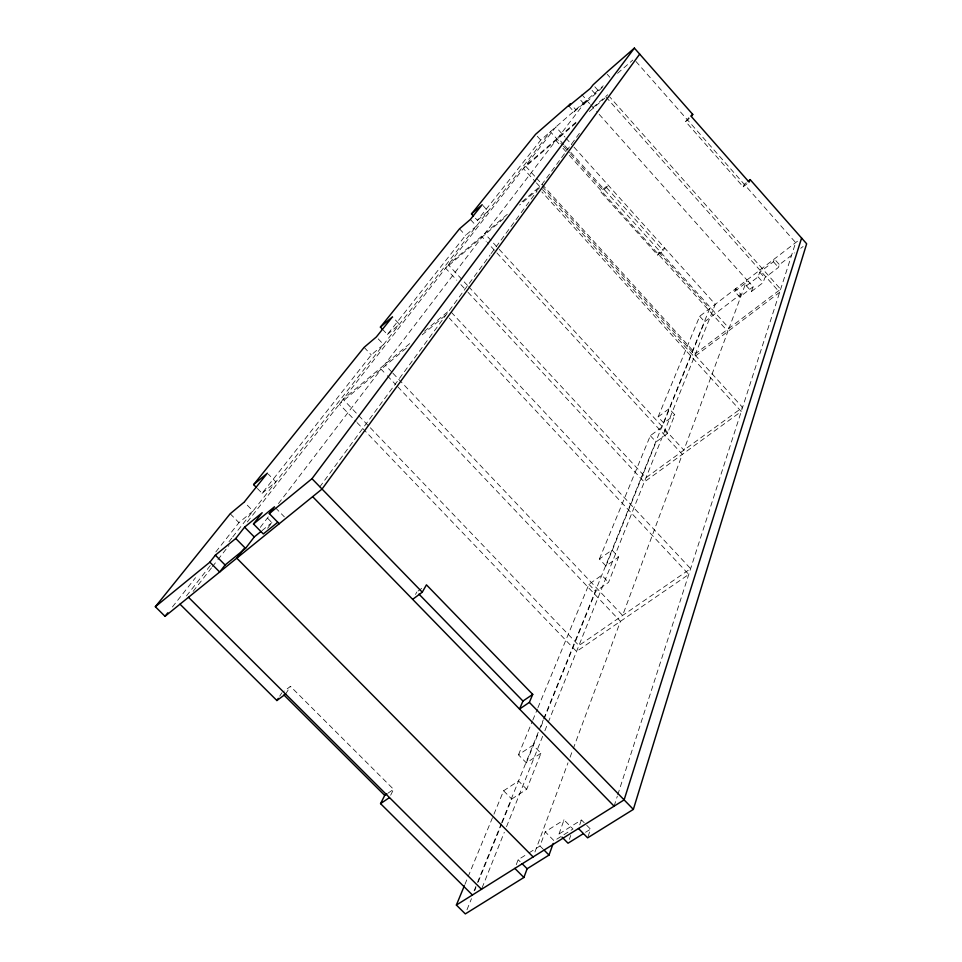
<?xml version="1.0" encoding="UTF-8"?>
<svg xmlns="http://www.w3.org/2000/svg" width="962" height="962" viewBox="0 0 962 962"><rect width="100%" height="100%" fill="white"/><g stroke="black" fill="none" stroke-linecap="round" stroke-linejoin="round"><path stroke-width="0.72" stroke-dasharray="4.81 3.61" d="M614.105 806.168L617.327 796.163M617.784 794.732L795.658 242.616L635.87 61.364M588.047 836.603L590.524 829.184L581.433 819.913L558.982 834.03L560.99 836.074M751.454 291.498L753.162 286.736L748.147 281.096L746.404 285.834L751.454 291.498L763.143 282.575L764.79 277.85L778.45 267.412L779.388 264.634L794.792 252.85M579.737 824.819L581.433 819.913M746.404 285.834L758.08 276.888L759.752 272.198L773.412 261.724L774.362 258.958L779.388 264.634M569.384 839.345L570.731 835.461M558.982 834.03L564.033 819.901L572.979 829.003L554.136 840.836L545.226 831.805L564.033 819.901M529.064 852.849L539.995 845.971L545.226 831.805M739.706 297.005L740.776 294.156L735.786 288.576L734.703 291.414L739.706 297.005L753.162 286.736M534.956 851.995L568.001 762.83M570.081 757.226L572.679 750.216M573.196 748.821L620.442 621.344L396.584 385.522M516.269 864.67L518.157 859.715L527.849 853.619M502.236 822.558L511.748 799.025L526.719 789.273L540.969 753.234L533.056 745.129L518.458 754.833L526.358 762.89L540.969 753.234M540.885 726.935L595.658 591.426L608.537 582.371L618.566 557.022L611.976 550.036L599.386 559.018L605.952 565.969L618.566 557.022M605.952 565.969L656.084 441.919L667.375 433.585L674.807 414.802L669.179 408.658L658.104 416.919L663.72 423.027L674.807 414.802M482.07 887.902L504.304 832.274M506.529 826.719L542.64 736.327M544.865 730.759L547.643 723.809M548.208 722.414L715.283 304.317L572.943 145.947M474.11 890.824L476.924 883.874M477.477 882.479L501.106 824.085M501.671 822.69L538.684 731.204M539.249 729.809L543.193 720.069M543.758 718.674L709.643 308.634L659.03 252.393L664.61 247.943L663.263 250.637L657.671 255.098L600.985 192.147L602.573 189.658L608.092 185.053L606.517 187.53L600.985 192.147M466.991 909.751L471.476 898.676M474.831 890.367L475.95 887.601M478.186 882.07L501.683 823.941M526.358 762.89L538.648 732.467M663.72 423.027L704.641 321.777L740.776 294.156M464.923 884.403L493.362 815.56M493.939 814.189L503.607 790.776L518.554 780.976L526.719 789.273M518.458 754.833L532.214 721.56M532.78 720.177L537.361 709.09M537.938 707.695L588.924 584.319L601.791 575.228L608.537 582.371M599.386 559.018L650.336 435.69L661.628 427.332L667.375 433.585M658.104 416.919L699.687 316.282L798.027 240.789M688.864 117.641L685.605 121.549L743.193 186.844L744.263 184.319L746.235 182.756M390.656 795.213L393.59 789.333L290.464 686.387L282.876 692.051M657.671 255.098L659.03 252.393M415.476 594.432L416.871 591.979M285.606 694.059L290.464 686.387M279.701 696.151L281.794 692.856M319.709 487.025L473.364 277.765M474.254 276.563L490.175 254.87M491.065 253.667L520.274 213.889M521.151 212.686L537.085 190.993M579.377 133.381L538.852 188.576L519.576 205.026M267.616 528.282L271.897 522.606L266.065 516.678M580.759 100.276L584.283 104.233L603.895 85.955M260.281 527.38L269.372 515.5M278.451 503.607L381.12 369.216L386.267 374.651M584.283 104.233L587.097 100.541L581.842 94.649M568.807 106.012L574.049 111.881L575.769 109.656L572.282 105.76M193.109 591.402L211.508 567.845M212.422 566.666L217.027 560.786M217.941 559.607L228.98 545.466M247.378 521.921L555.868 126.948L564.91 137.001M186.484 595.923L210.51 565.271M228.992 541.69L231.77 538.155M232.696 536.976L550.408 131.698L562.445 145.07M172.426 606.95L195.526 577.669M215.849 551.911L238.949 522.631L253.03 511.038L244.228 502.092M257.383 488.48L262.097 493.29L371.272 354.906L383.561 344.528L376.37 336.928M382.395 329.208L387.385 334.487L465.56 235.389L476.43 226.046L470.37 219.456M475.444 218.218L477.417 220.358L540.74 140.091L603.234 85.786M617.568 73.316L632.816 60.077M574.049 111.881L587.097 100.541M575.973 122.222L525.408 165.945L535.473 177.056M593.001 107.491L607.768 94.733M575.949 123.088L523.388 168.53L535.449 181.818M589.321 111.532L604.918 98.052M477.417 220.358L488.107 211.171L482.178 204.702M507.299 214.322L448.268 264.718L467.628 285.582M521.981 201.804L541.173 185.413M503.715 218.566L445.586 268.145L456.794 280.219M387.385 334.487L399.434 324.266L392.448 316.847M409.692 343.614L343.109 399.35L357.66 414.526M424.47 331.241L449.47 310.305M406.229 348.208L339.358 404.148L356.012 421.5M422.21 334.836L446.188 314.79M685.605 121.549L691.462 116.667M262.097 493.29L275.878 481.89L268.314 474.146M261.977 530.675L271.897 522.606M743.193 186.844L749.097 182.119M734.703 291.414L748.147 281.096M800.721 248.316L803.09 246.5M418.073 591.077L421.657 588.407M388.047 793.121L393.59 789.333M585.521 832.298L590.524 829.184M518.157 859.715L520.153 861.724M230.183 513.756L238.949 522.631M503.607 790.776L511.748 799.025M539.995 845.971L543.001 849.013M275.469 507.792L284.367 516.871M358.694 415.62L578.92 645.538L690.62 568.662L450.493 311.399M357.046 422.583L576.539 651.49L688.768 574.422L449.254 318.073M391.895 372.15L384.692 364.538L482.166 236.941L486.231 241.354M392.929 373.232L622.618 615.464L682.323 454.353L487.253 242.448M364.105 347.354L371.272 354.906M588.924 584.319L595.658 591.426M387.301 375.745L395.562 384.439M460.87 284.608L466.979 291.185M468.001 292.28L644.263 482.034L741.245 411.508L541.871 191.907M468.65 286.676L645.971 477.741L742.568 407.407L542.183 186.52M459.499 228.824L465.56 235.389M650.336 435.69L656.084 441.919M536.459 182.924L541.486 188.468M542.496 189.574L694.287 356.842L779.641 292.328L606.036 97.09M536.483 178.162L695.586 353.583L780.627 289.237L609.752 96.958M537.277 136.255L540.74 140.091M699.687 316.282L704.641 321.777M565.909 138.119L571.933 144.829M606.517 187.53L663.263 250.637M563.816 144.613L557.804 137.939L586.592 100.24L589.586 103.595M564.814 145.719L569.817 151.287M570.827 152.405L729.052 328.27L746.933 280.014L596.56 111.412M563.443 146.188L569.468 152.874M570.466 153.992L602.573 189.658M558.91 143.783L555.904 140.428L484.716 233.598L683.886 450.132L727.873 331.457L566.955 152.718M562.938 148.244L565.957 151.599M594.853 86.796L598.376 90.753M759.752 272.198L764.79 277.85M592.075 90.416L595.622 94.396M758.08 276.888L763.143 282.575M590.584 104.714L595.562 110.293M607.226 74.266L609.872 77.249M773.412 261.724L778.45 267.412"/><path stroke-width="1.44" d="M578.475 828.51L587.626 837.842L633.357 809.391L806.649 243.783L750.156 179.617L748.196 181.181M801.599 238.047L624.122 799.891L456.385 905.05L465.319 913.9L523.893 877.476L527.14 868.746L549.013 855.086L553.21 843.421M456.385 905.05L464.357 885.774M532.732 694.384L522.955 701.057L519.528 709.066L529.353 702.38L532.732 694.384L426.443 584.836L422.27 592.183L412.662 599.35M750.156 179.617L749.097 182.119L691.462 116.667L692.748 114.394L634.391 48.1L607.96 71.164L593.097 84.824L590.307 88.432L568.807 106.012L570.538 103.812L535.545 134.343L471.5 213.925L473.472 216.065M472.414 894.997L380.555 803.631L384.716 795.394L386.94 793.878M180.014 604.184L276.9 700.54L278.295 698.352M639.682 54.112L322.042 489.045L165.031 616.317L155.351 606.721L230.183 513.756L244.228 502.092L267.376 473.172L253.619 484.632L256.445 487.518M279.233 523.737L269.276 513.6L311.977 478.691L634.391 48.1M243.927 548.797L236.772 558.164L533.128 856.938M277.729 522.27L263.323 533.958L253.487 523.977L262.181 512.722L244.588 527.152L235.75 538.492L215.356 555.182L209.86 562.169L219.673 572.017L225.096 564.983L245.538 548.388L254.257 536.952L260.87 531.577M269.276 513.6L274.483 506.794L253.487 523.977M165.031 616.317L167.809 612.806M253.619 484.632L364.105 347.354L376.37 336.928L392.448 316.847L380.411 327.104L382.395 329.208M380.411 327.104L459.499 228.824L470.37 219.456L482.178 204.702L471.5 213.925M690.8 116.017L692.748 114.394M155.351 606.721L209.86 562.169M276.9 700.54L285.606 694.059M380.555 803.631L389.478 797.57M583.02 833.862L568.025 843.217L561.988 837.096M188.504 597.294L481.517 889.297M283.922 694.973L384.716 795.394M215.356 555.182L225.096 564.983M522.15 863.732L527.14 868.746M514.85 868.397L523.893 877.476M244.588 527.152L254.257 536.952M235.75 538.492L245.538 548.388M544.011 850.023L549.013 855.086M312.638 496.657L614.105 806.168M311.977 478.691L422.27 592.183M529.353 702.38L633.357 809.391M418.951 594.107L522.955 701.057"/></g></svg>
